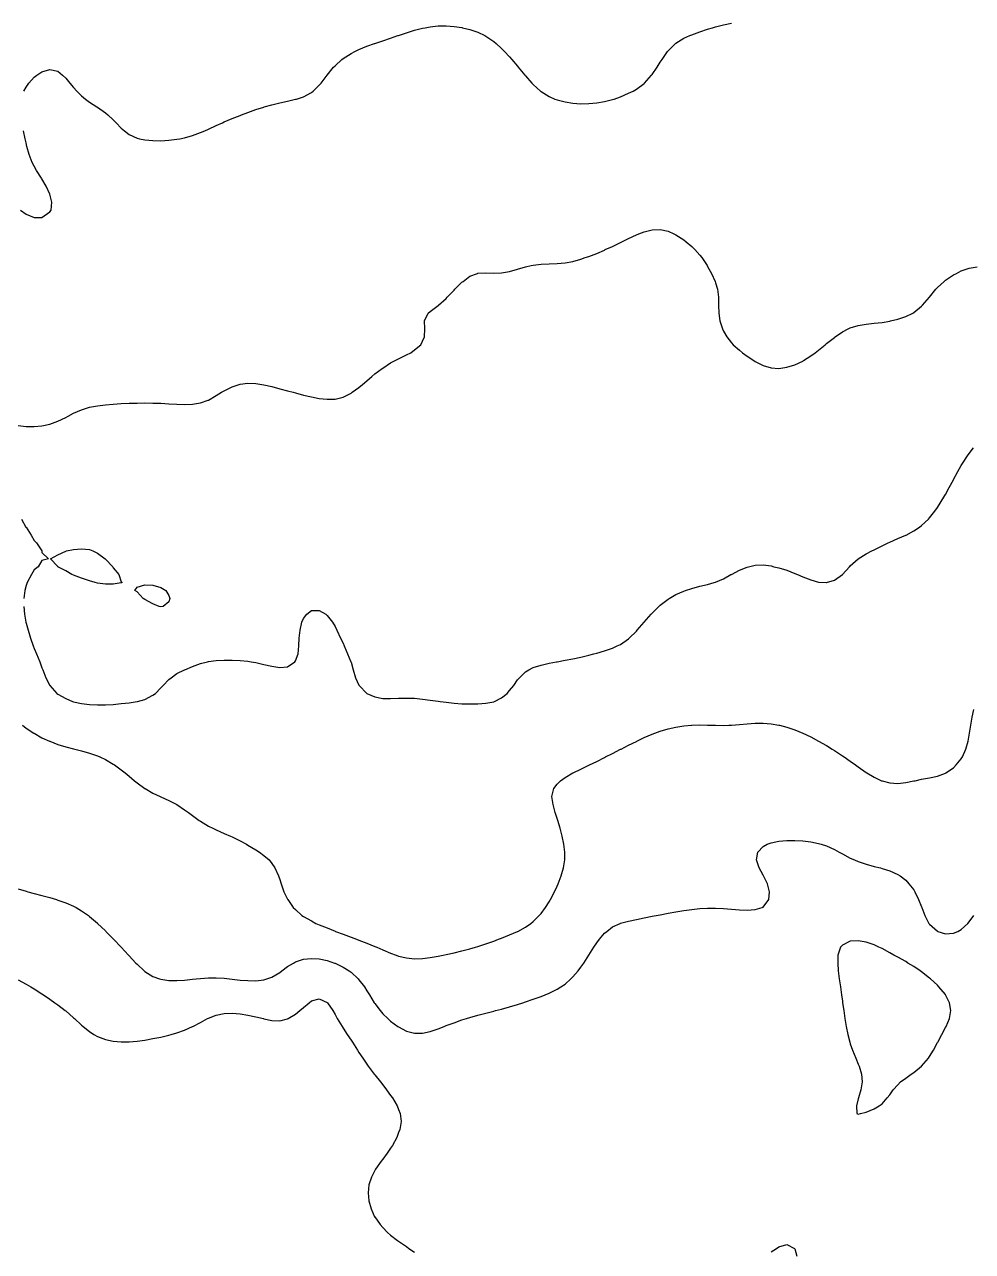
# Model space of a CAD drawing. Header units: inches. Extents: x 2679276 to 2679656, y 1246784 to 1247152.
# Drawn here: x 2679526.7 to 2679586.5, y 1246888.1 to 1246965.4 of the extents above; entities that cross this region are included whole.
import ezdxf

# ---------------------------------------------------------------- set-up
doc = ezdxf.new("R2010")
doc.units = ezdxf.units.IN
doc.header["$MEASUREMENT"] = 0
for name, color, linetype in [('444', 7, 'Continuous'), ('445', 7, 'Continuous'), ('446', 7, 'Continuous'), ('447', 7, 'Continuous'), ('448', 7, 'Continuous'), ('449', 7, 'Continuous')]:
    doc.layers.add(name, color=color, linetype=linetype)

msp = doc.modelspace()

# ---------------------------------------------------------------- linework, layer by layer
at = {"layer": '444', "elevation": 444}
for points in [[(2679526.61, 1246961.25), (2679526.75, 1246961.506), (2679526.933, 1246961.75), (2679527.25, 1246962.13), (2679527.43, 1246962.25), (2679527.75, 1246962.474), (2679528.25, 1246962.611), (2679528.75, 1246962.499), (2679529.052, 1246962.25), (2679529.25, 1246962.066), (2679529.509, 1246961.75), (2679529.75, 1246961.469), (2679529.945, 1246961.25), (2679530.25, 1246960.951), (2679530.493, 1246960.75), (2679530.75, 1246960.559), (2679531.223, 1246960.25), (2679531.25, 1246960.232), (2679531.75, 1246959.877), (2679531.911, 1246959.75), (2679532.25, 1246959.432), (2679532.439, 1246959.25), (2679532.75, 1246958.922), (2679532.952, 1246958.75), (2679533.25, 1246958.521), (2679533.75, 1246958.291), (2679533.911, 1246958.25), (2679534.25, 1246958.174), (2679534.75, 1246958.125), (2679535.25, 1246958.12), (2679535.75, 1246958.147), (2679536.25, 1246958.21), (2679536.447, 1246958.25), (2679536.75, 1246958.309), (2679537.25, 1246958.449), (2679537.75, 1246958.633), (2679538.025, 1246958.75), (2679538.25, 1246958.847), (2679538.75, 1246959.076), (2679539.131, 1246959.25), (2679539.25, 1246959.304), (2679539.75, 1246959.517), (2679540.25, 1246959.719), (2679540.333, 1246959.75), (2679540.75, 1246959.907), (2679541.25, 1246960.082), (2679541.75, 1246960.243), (2679541.773, 1246960.25), (2679542.25, 1246960.387), (2679542.75, 1246960.513), (2679543.25, 1246960.623), (2679543.75, 1246960.735), (2679543.8, 1246960.75), (2679544.25, 1246960.897), (2679544.75, 1246961.162), (2679544.859, 1246961.25), (2679545.25, 1246961.616), (2679545.357, 1246961.75), (2679545.749, 1246962.25), (2679545.75, 1246962.251), (2679546.15, 1246962.75), (2679546.25, 1246962.853), (2679546.674, 1246963.25), (2679546.75, 1246963.307), (2679547.25, 1246963.627), (2679547.48, 1246963.75), (2679547.75, 1246963.873), (2679548.25, 1246964.075), (2679548.726, 1246964.25), (2679548.75, 1246964.258), (2679549.25, 1246964.428), (2679549.75, 1246964.598), (2679550.204, 1246964.75), (2679550.25, 1246964.765), (2679550.75, 1246964.931), (2679551.25, 1246965.085), (2679551.75, 1246965.216), (2679551.926, 1246965.25), (2679552.25, 1246965.312), (2679552.75, 1246965.364), (2679553.25, 1246965.368), (2679553.75, 1246965.331), (2679554.25, 1246965.258), (2679554.286, 1246965.25), (2679554.75, 1246965.145), (2679555.25, 1246964.974), (2679555.699, 1246964.75), (2679555.75, 1246964.722), (2679556.25, 1246964.376), (2679556.407, 1246964.25), (2679556.75, 1246963.937), (2679556.942, 1246963.75), (2679557.25, 1246963.415), (2679557.394, 1246963.25), (2679557.75, 1246962.818), (2679557.804, 1246962.75), (2679558.215, 1246962.25), (2679558.25, 1246962.209), (2679558.666, 1246961.75), (2679558.75, 1246961.661), (2679559.212, 1246961.25), (2679559.25, 1246961.218), (2679559.75, 1246960.911), (2679560.107, 1246960.75), (2679560.25, 1246960.693), (2679560.75, 1246960.565), (2679561.25, 1246960.488), (2679561.75, 1246960.455), (2679562.25, 1246960.463), (2679562.75, 1246960.509), (2679563.25, 1246960.595), (2679563.75, 1246960.721), (2679563.849, 1246960.75), (2679564.25, 1246960.899), (2679564.75, 1246961.11), (2679565.053, 1246961.25), (2679565.25, 1246961.37), (2679565.75, 1246961.732), (2679565.772, 1246961.75), (2679566.215, 1246962.25), (2679566.25, 1246962.299), (2679566.558, 1246962.75), (2679566.75, 1246963.072), (2679566.875, 1246963.25), (2679567.225, 1246963.75), (2679567.25, 1246963.786), (2679567.728, 1246964.25), (2679567.75, 1246964.271), (2679568.25, 1246964.583), (2679568.632, 1246964.75), (2679568.75, 1246964.802), (2679569.25, 1246964.984), (2679569.75, 1246965.156), (2679570.056, 1246965.25), (2679570.25, 1246965.31), (2679570.75, 1246965.439), (2679571.25, 1246965.54)], [(2679526.392, 1246953.75), (2679526.75, 1246953.483), (2679527.25, 1246953.277), (2679527.75, 1246953.286), (2679528.25, 1246953.63), (2679528.333, 1246953.75), (2679528.377, 1246954.25), (2679528.254, 1246954.75), (2679528.25, 1246954.759), (2679528.018, 1246955.25), (2679527.75, 1246955.709), (2679527.724, 1246955.75), (2679527.4, 1246956.25), (2679527.25, 1246956.509), (2679527.124, 1246956.75), (2679526.938, 1246957.25), (2679526.804, 1246957.75), (2679526.75, 1246957.983), (2679526.694, 1246958.25), (2679526.593, 1246958.75)]]:
    msp.add_lwpolyline(points, dxfattribs=at)
at = {"layer": '445', "elevation": 445}
msp.add_lwpolyline([(2679526.25, 1246940.159), (2679526.75, 1246940.09), (2679527.25, 1246940.09), (2679527.75, 1246940.143), (2679528.25, 1246940.25), (2679528.251, 1246940.25), (2679528.75, 1246940.441), (2679529.25, 1246940.671), (2679529.404, 1246940.75), (2679529.75, 1246940.935), (2679530.25, 1246941.15), (2679530.564, 1246941.25), (2679530.75, 1246941.306), (2679531.25, 1246941.408), (2679531.75, 1246941.47), (2679532.25, 1246941.51), (2679532.75, 1246941.538), (2679533.25, 1246941.558), (2679533.75, 1246941.572), (2679534.25, 1246941.578), (2679534.75, 1246941.575), (2679535.25, 1246941.56), (2679535.75, 1246941.533), (2679536.25, 1246941.501), (2679536.75, 1246941.48), (2679537.25, 1246941.495), (2679537.75, 1246941.578), (2679538.23, 1246941.75), (2679538.25, 1246941.758), (2679538.75, 1246942.04), (2679539.072, 1246942.25), (2679539.25, 1246942.354), (2679539.75, 1246942.606), (2679540.199, 1246942.75), (2679540.25, 1246942.764), (2679540.75, 1246942.826), (2679541.25, 1246942.808), (2679541.614, 1246942.75), (2679541.75, 1246942.729), (2679542.25, 1246942.612), (2679542.75, 1246942.478), (2679543.25, 1246942.342), (2679543.599, 1246942.25), (2679543.75, 1246942.208), (2679544.25, 1246942.079), (2679544.75, 1246941.964), (2679545.25, 1246941.87), (2679545.75, 1246941.813), (2679546.25, 1246941.827), (2679546.75, 1246941.947), (2679547.25, 1246942.197), (2679547.322, 1246942.25), (2679547.75, 1246942.563), (2679547.964, 1246942.75), (2679548.25, 1246942.985), (2679548.554, 1246943.25), (2679548.75, 1246943.407), (2679549.205, 1246943.75), (2679549.25, 1246943.782), (2679549.75, 1246944.1), (2679550.043, 1246944.25), (2679550.25, 1246944.369), (2679550.75, 1246944.619), (2679551.032, 1246944.75), (2679551.25, 1246944.923), (2679551.655, 1246945.25), (2679551.75, 1246945.467), (2679551.886, 1246945.75), (2679551.914, 1246946.25), (2679551.886, 1246946.75), (2679552.107, 1246947.25), (2679552.25, 1246947.352), (2679552.75, 1246947.732), (2679552.767, 1246947.75), (2679553.25, 1246948.169), (2679553.32, 1246948.25), (2679553.75, 1246948.699), (2679553.797, 1246948.75), (2679554.25, 1246949.199), (2679554.315, 1246949.25), (2679554.75, 1246949.574), (2679555.221, 1246949.75), (2679555.25, 1246949.761), (2679555.75, 1246949.796), (2679556.25, 1246949.775), (2679556.75, 1246949.783), (2679557.25, 1246949.876), (2679557.75, 1246950.024), (2679558.25, 1246950.169), (2679558.617, 1246950.25), (2679558.75, 1246950.279), (2679559.25, 1246950.34), (2679559.75, 1246950.361), (2679560.25, 1246950.377), (2679560.75, 1246950.417), (2679561.25, 1246950.504), (2679561.75, 1246950.645), (2679562.025, 1246950.75), (2679562.25, 1246950.821), (2679562.75, 1246951.007), (2679563.25, 1246951.227), (2679563.294, 1246951.25), (2679563.75, 1246951.449), (2679564.25, 1246951.7), (2679564.344, 1246951.75), (2679564.75, 1246951.951), (2679565.25, 1246952.186), (2679565.417, 1246952.25), (2679565.75, 1246952.374), (2679566.25, 1246952.49), (2679566.75, 1246952.515), (2679567.25, 1246952.418), (2679567.626, 1246952.25), (2679567.75, 1246952.191), (2679568.25, 1246951.863), (2679568.396, 1246951.75), (2679568.75, 1246951.44), (2679568.951, 1246951.25), (2679569.25, 1246950.9), (2679569.375, 1246950.75), (2679569.71, 1246950.25), (2679569.75, 1246950.177), (2679569.999, 1246949.75), (2679570.227, 1246949.25), (2679570.25, 1246949.166), (2679570.372, 1246948.75), (2679570.427, 1246948.25), (2679570.437, 1246947.75), (2679570.453, 1246947.25), (2679570.526, 1246946.75), (2679570.683, 1246946.25), (2679570.75, 1246946.115), (2679570.954, 1246945.75), (2679571.25, 1246945.375), (2679571.363, 1246945.25), (2679571.75, 1246944.912), (2679571.951, 1246944.75), (2679572.25, 1246944.533), (2679572.667, 1246944.25), (2679572.75, 1246944.195), (2679573.25, 1246943.946), (2679573.75, 1246943.797), (2679574.25, 1246943.758), (2679574.75, 1246943.827), (2679575.25, 1246943.988), (2679575.75, 1246944.221), (2679575.799, 1246944.25), (2679576.25, 1246944.542), (2679576.537, 1246944.75), (2679576.75, 1246944.914), (2679577.164, 1246945.25), (2679577.25, 1246945.32), (2679577.75, 1246945.718), (2679577.793, 1246945.75), (2679578.25, 1246946.059), (2679578.622, 1246946.25), (2679578.75, 1246946.309), (2679579.25, 1246946.466), (2679579.75, 1246946.553), (2679580.25, 1246946.609), (2679580.75, 1246946.664), (2679581.25, 1246946.741), (2679581.292, 1246946.75), (2679581.75, 1246946.868), (2679582.25, 1246947.042), (2679582.69, 1246947.25), (2679582.75, 1246947.287), (2679583.25, 1246947.688), (2679583.314, 1246947.75), (2679583.742, 1246948.25), (2679583.75, 1246948.259), (2679584.154, 1246948.75), (2679584.25, 1246948.857), (2679584.663, 1246949.25), (2679584.75, 1246949.326), (2679585.25, 1246949.658), (2679585.447, 1246949.75), (2679585.75, 1246949.903), (2679586.25, 1246950.081), (2679586.75, 1246950.168)], dxfattribs=at)
at = {"layer": '446', "elevation": 446}
for points in [[(2679526.606, 1246928.75), (2679526.656, 1246928.25), (2679526.739, 1246927.75), (2679526.75, 1246927.699), (2679526.877, 1246927.25), (2679527.031, 1246926.75), (2679527.194, 1246926.25), (2679527.25, 1246926.082), (2679527.405, 1246925.75), (2679527.616, 1246925.25), (2679527.75, 1246924.876), (2679527.805, 1246924.75), (2679528.003, 1246924.25), (2679528.249, 1246923.75), (2679528.25, 1246923.749), (2679528.698, 1246923.25), (2679528.75, 1246923.213), (2679529.25, 1246922.931), (2679529.685, 1246922.75), (2679529.75, 1246922.73), (2679530.25, 1246922.628), (2679530.75, 1246922.565), (2679531.25, 1246922.537), (2679531.75, 1246922.539), (2679532.25, 1246922.565), (2679532.75, 1246922.611), (2679533.25, 1246922.67), (2679533.75, 1246922.744), (2679533.787, 1246922.75), (2679534.25, 1246922.88), (2679534.75, 1246923.139), (2679534.906, 1246923.25), (2679535.25, 1246923.611), (2679535.392, 1246923.75), (2679535.75, 1246924.136), (2679535.897, 1246924.25), (2679536.25, 1246924.504), (2679536.75, 1246924.739), (2679536.772, 1246924.75), (2679537.25, 1246924.955), (2679537.75, 1246925.138), (2679538.191, 1246925.25), (2679538.25, 1246925.262), (2679538.75, 1246925.335), (2679539.25, 1246925.364), (2679539.75, 1246925.361), (2679540.25, 1246925.334), (2679540.75, 1246925.282), (2679540.959, 1246925.25), (2679541.25, 1246925.2), (2679541.75, 1246925.092), (2679542.25, 1246924.976), (2679542.75, 1246924.891), (2679543.25, 1246924.938), (2679543.712, 1246925.25), (2679543.75, 1246925.317), (2679543.906, 1246925.75), (2679543.958, 1246926.25), (2679543.984, 1246926.75), (2679544.039, 1246927.25), (2679544.156, 1246927.75), (2679544.25, 1246927.981), (2679544.453, 1246928.25), (2679544.75, 1246928.482), (2679545.25, 1246928.49), (2679545.655, 1246928.25), (2679545.75, 1246928.182), (2679546.071, 1246927.75), (2679546.25, 1246927.477), (2679546.357, 1246927.25), (2679546.584, 1246926.75), (2679546.75, 1246926.422), (2679546.819, 1246926.25), (2679547.026, 1246925.75), (2679547.245, 1246925.25), (2679547.25, 1246925.236), (2679547.391, 1246924.75), (2679547.536, 1246924.25), (2679547.75, 1246923.781), (2679547.766, 1246923.75), (2679548.247, 1246923.25), (2679548.25, 1246923.248), (2679548.75, 1246923.034), (2679549.25, 1246922.945), (2679549.75, 1246922.936), (2679550.25, 1246922.955), (2679550.75, 1246922.967), (2679551.25, 1246922.949), (2679551.75, 1246922.901), (2679552.25, 1246922.837), (2679552.75, 1246922.767), (2679552.875, 1246922.75), (2679553.25, 1246922.701), (2679553.75, 1246922.648), (2679554.25, 1246922.61), (2679554.75, 1246922.59), (2679555.25, 1246922.595), (2679555.75, 1246922.636), (2679556.25, 1246922.733), (2679556.304, 1246922.75), (2679556.75, 1246922.983), (2679557.106, 1246923.25), (2679557.25, 1246923.432), (2679557.514, 1246923.75), (2679557.75, 1246924.111), (2679557.877, 1246924.25), (2679558.25, 1246924.626), (2679558.464, 1246924.75), (2679558.75, 1246924.888), (2679559.25, 1246925.044), (2679559.75, 1246925.159), (2679560.222, 1246925.25), (2679560.25, 1246925.255), (2679560.75, 1246925.349), (2679561.25, 1246925.446), (2679561.75, 1246925.552), (2679562.25, 1246925.669), (2679562.57, 1246925.75), (2679562.75, 1246925.797), (2679563.25, 1246925.939), (2679563.75, 1246926.108), (2679564.05, 1246926.25), (2679564.25, 1246926.346), (2679564.75, 1246926.696), (2679564.804, 1246926.75), (2679565.25, 1246927.186), (2679565.303, 1246927.25), (2679565.74, 1246927.75), (2679565.75, 1246927.761), (2679566.179, 1246928.25), (2679566.25, 1246928.327), (2679566.678, 1246928.75), (2679566.75, 1246928.818), (2679567.25, 1246929.205), (2679567.327, 1246929.25), (2679567.75, 1246929.495), (2679568.25, 1246929.716), (2679568.353, 1246929.75), (2679568.75, 1246929.885), (2679569.25, 1246930.013), (2679569.75, 1246930.13), (2679570.153, 1246930.25), (2679570.25, 1246930.279), (2679570.75, 1246930.492), (2679571.216, 1246930.75), (2679571.25, 1246930.767), (2679571.75, 1246931.032), (2679572.25, 1246931.23), (2679572.332, 1246931.25), (2679572.75, 1246931.341), (2679573.25, 1246931.36), (2679573.75, 1246931.297), (2679573.934, 1246931.25), (2679574.25, 1246931.179), (2679574.75, 1246931.023), (2679575.25, 1246930.823), (2679575.408, 1246930.75), (2679575.75, 1246930.616), (2679576.25, 1246930.426), (2679576.75, 1246930.28), (2679577.227, 1246930.25), (2679577.25, 1246930.249), (2679577.256, 1246930.25), (2679577.75, 1246930.398), (2679578.247, 1246930.75), (2679578.25, 1246930.753), (2679578.697, 1246931.25), (2679578.75, 1246931.306), (2679579.25, 1246931.746), (2679579.255, 1246931.75), (2679579.75, 1246932.055), (2679580.114, 1246932.25), (2679580.25, 1246932.32), (2679580.75, 1246932.569), (2679581.14, 1246932.75), (2679581.25, 1246932.802), (2679581.75, 1246933.024), (2679582.25, 1246933.239), (2679582.271, 1246933.25), (2679582.75, 1246933.503), (2679583.114, 1246933.75), (2679583.25, 1246933.846), (2679583.677, 1246934.25), (2679583.75, 1246934.326), (2679584.086, 1246934.75), (2679584.25, 1246934.978), (2679584.424, 1246935.25), (2679584.72, 1246935.75), (2679584.75, 1246935.804), (2679584.993, 1246936.25), (2679585.25, 1246936.724), (2679585.264, 1246936.75), (2679585.535, 1246937.25), (2679585.75, 1246937.625), (2679585.822, 1246937.75), (2679586.14, 1246938.25), (2679586.25, 1246938.398), (2679586.526, 1246938.75)], [(2679526.467, 1246934.25), (2679526.744, 1246933.75), (2679526.75, 1246933.737), (2679527.075, 1246933.25), (2679527.25, 1246932.912), (2679527.405, 1246932.75), (2679527.733, 1246932.25), (2679527.75, 1246932.147), (2679528.164, 1246931.75), (2679527.75, 1246931.636), (2679527.515, 1246931.25), (2679527.25, 1246931.061), (2679527.094, 1246930.75), (2679526.825, 1246930.25), (2679526.75, 1246930.074), (2679526.674, 1246929.75), (2679526.608, 1246929.25)], [(2679532.815, 1246930.25), (2679532.75, 1246930.236), (2679532.25, 1246930.153), (2679531.75, 1246930.155), (2679531.25, 1246930.215), (2679531.114, 1246930.25), (2679530.75, 1246930.357), (2679530.25, 1246930.534), (2679529.75, 1246930.709), (2679529.641, 1246930.75), (2679529.25, 1246930.987), (2679528.754, 1246931.25), (2679528.75, 1246931.259), (2679528.299, 1246931.75), (2679528.75, 1246931.999), (2679529.25, 1246932.237), (2679529.294, 1246932.25), (2679529.75, 1246932.333), (2679530.25, 1246932.376), (2679530.75, 1246932.329), (2679530.954, 1246932.25), (2679531.25, 1246932.11), (2679531.734, 1246931.75), (2679531.75, 1246931.733), (2679532.215, 1246931.25), (2679532.25, 1246931.185), (2679532.606, 1246930.75), (2679532.75, 1246930.29), (2679532.815, 1246930.25)], [(2679535.405, 1246928.75), (2679535.25, 1246928.717), (2679535.141, 1246928.75), (2679534.75, 1246928.912), (2679534.25, 1246929.192), (2679534.143, 1246929.25), (2679533.75, 1246929.667), (2679533.604, 1246929.75), (2679533.75, 1246929.961), (2679534.25, 1246930.109), (2679534.75, 1246930.086), (2679535.25, 1246929.943), (2679535.556, 1246929.75), (2679535.75, 1246929.438), (2679535.817, 1246929.25), (2679535.75, 1246929.038), (2679535.405, 1246928.75)]]:
    msp.add_lwpolyline(points, dxfattribs=at)
at = {"layer": '447', "elevation": 447}
msp.add_lwpolyline([(2679526.53, 1246921.25), (2679526.75, 1246921.076), (2679527.248, 1246920.75), (2679527.25, 1246920.749), (2679527.75, 1246920.459), (2679528.22, 1246920.25), (2679528.25, 1246920.236), (2679528.75, 1246920.04), (2679529.25, 1246919.89), (2679529.75, 1246919.769), (2679529.831, 1246919.75), (2679530.25, 1246919.639), (2679530.75, 1246919.494), (2679531.25, 1246919.319), (2679531.41, 1246919.25), (2679531.75, 1246919.083), (2679532.25, 1246918.799), (2679532.326, 1246918.75), (2679532.75, 1246918.44), (2679532.991, 1246918.25), (2679533.25, 1246918.03), (2679533.591, 1246917.75), (2679533.75, 1246917.614), (2679534.25, 1246917.259), (2679534.265, 1246917.25), (2679534.75, 1246916.957), (2679535.208, 1246916.75), (2679535.25, 1246916.729), (2679535.75, 1246916.497), (2679536.25, 1246916.251), (2679536.252, 1246916.25), (2679536.75, 1246915.923), (2679536.989, 1246915.75), (2679537.25, 1246915.55), (2679537.664, 1246915.25), (2679537.75, 1246915.192), (2679538.25, 1246914.894), (2679538.537, 1246914.75), (2679538.75, 1246914.646), (2679539.25, 1246914.423), (2679539.65, 1246914.25), (2679539.75, 1246914.202), (2679540.25, 1246913.959), (2679540.654, 1246913.75), (2679540.75, 1246913.693), (2679541.25, 1246913.393), (2679541.48, 1246913.25), (2679541.75, 1246913.04), (2679542.078, 1246912.75), (2679542.25, 1246912.532), (2679542.437, 1246912.25), (2679542.665, 1246911.75), (2679542.75, 1246911.523), (2679542.841, 1246911.25), (2679543.021, 1246910.75), (2679543.25, 1246910.277), (2679543.262, 1246910.25), (2679543.605, 1246909.75), (2679543.75, 1246909.62), (2679544.148, 1246909.25), (2679544.25, 1246909.192), (2679544.75, 1246908.909), (2679545.036, 1246908.75), (2679545.25, 1246908.667), (2679545.75, 1246908.469), (2679546.25, 1246908.257), (2679546.268, 1246908.25), (2679546.75, 1246908.076), (2679547.25, 1246907.887), (2679547.605, 1246907.75), (2679547.75, 1246907.697), (2679548.25, 1246907.51), (2679548.75, 1246907.301), (2679548.872, 1246907.25), (2679549.25, 1246907.081), (2679549.75, 1246906.867), (2679550.089, 1246906.75), (2679550.25, 1246906.69), (2679550.75, 1246906.572), (2679551.25, 1246906.526), (2679551.75, 1246906.542), (2679552.25, 1246906.602), (2679552.75, 1246906.689), (2679553.062, 1246906.75), (2679553.25, 1246906.787), (2679553.75, 1246906.894), (2679554.25, 1246907.013), (2679554.75, 1246907.147), (2679555.095, 1246907.25), (2679555.25, 1246907.298), (2679555.75, 1246907.463), (2679556.25, 1246907.638), (2679556.555, 1246907.75), (2679556.75, 1246907.823), (2679557.25, 1246908.019), (2679557.75, 1246908.238), (2679557.773, 1246908.25), (2679558.25, 1246908.51), (2679558.59, 1246908.75), (2679558.75, 1246908.871), (2679559.129, 1246909.25), (2679559.25, 1246909.382), (2679559.516, 1246909.75), (2679559.75, 1246910.11), (2679559.828, 1246910.25), (2679560.085, 1246910.75), (2679560.25, 1246911.104), (2679560.314, 1246911.25), (2679560.507, 1246911.75), (2679560.651, 1246912.25), (2679560.733, 1246912.75), (2679560.741, 1246913.25), (2679560.681, 1246913.75), (2679560.576, 1246914.25), (2679560.443, 1246914.75), (2679560.289, 1246915.25), (2679560.25, 1246915.377), (2679560.133, 1246915.75), (2679559.995, 1246916.25), (2679559.926, 1246916.75), (2679560.04, 1246917.25), (2679560.25, 1246917.523), (2679560.465, 1246917.75), (2679560.75, 1246917.949), (2679561.25, 1246918.247), (2679561.255, 1246918.25), (2679561.75, 1246918.485), (2679562.25, 1246918.727), (2679562.294, 1246918.75), (2679562.75, 1246918.961), (2679563.25, 1246919.216), (2679563.312, 1246919.25), (2679563.75, 1246919.469), (2679564.25, 1246919.732), (2679564.283, 1246919.75), (2679564.75, 1246919.985), (2679565.25, 1246920.234), (2679565.283, 1246920.25), (2679565.75, 1246920.47), (2679566.25, 1246920.686), (2679566.417, 1246920.75), (2679566.75, 1246920.876), (2679567.25, 1246921.026), (2679567.75, 1246921.135), (2679568.25, 1246921.209), (2679568.729, 1246921.25), (2679568.75, 1246921.252), (2679569.25, 1246921.266), (2679569.75, 1246921.259), (2679570.053, 1246921.25), (2679570.25, 1246921.245), (2679570.75, 1246921.239), (2679571.087, 1246921.25), (2679571.25, 1246921.256), (2679571.75, 1246921.297), (2679572.25, 1246921.346), (2679572.75, 1246921.382), (2679573.25, 1246921.386), (2679573.75, 1246921.344), (2679574.25, 1246921.257), (2679574.277, 1246921.25), (2679574.75, 1246921.131), (2679575.25, 1246920.963), (2679575.746, 1246920.75), (2679575.75, 1246920.748), (2679576.25, 1246920.515), (2679576.74, 1246920.25), (2679576.75, 1246920.245), (2679577.25, 1246919.965), (2679577.599, 1246919.75), (2679577.75, 1246919.657), (2679578.25, 1246919.33), (2679578.37, 1246919.25), (2679578.75, 1246918.983), (2679579.076, 1246918.75), (2679579.25, 1246918.622), (2679579.75, 1246918.27), (2679579.782, 1246918.25), (2679580.25, 1246917.975), (2679580.72, 1246917.75), (2679580.75, 1246917.736), (2679581.25, 1246917.611), (2679581.75, 1246917.581), (2679582.25, 1246917.632), (2679582.75, 1246917.733), (2679582.84, 1246917.75), (2679583.25, 1246917.851), (2679583.75, 1246917.94), (2679584.25, 1246918.047), (2679584.75, 1246918.231), (2679584.779, 1246918.25), (2679585.25, 1246918.571), (2679585.429, 1246918.75), (2679585.75, 1246919.132), (2679585.825, 1246919.25), (2679586.047, 1246919.75), (2679586.182, 1246920.25), (2679586.25, 1246920.63), (2679586.27, 1246920.75), (2679586.349, 1246921.25), (2679586.443, 1246921.75), (2679586.551, 1246922.25)], dxfattribs=at)
at = {"layer": '448', "elevation": 448}
for points in [[(2679526.25, 1246910.935), (2679526.75, 1246910.779), (2679526.851, 1246910.75), (2679527.25, 1246910.64), (2679527.75, 1246910.509), (2679528.25, 1246910.375), (2679528.667, 1246910.25), (2679528.75, 1246910.226), (2679529.25, 1246910.052), (2679529.75, 1246909.832), (2679529.902, 1246909.75), (2679530.25, 1246909.552), (2679530.679, 1246909.25), (2679530.75, 1246909.196), (2679531.25, 1246908.763), (2679531.264, 1246908.75), (2679531.75, 1246908.28), (2679531.779, 1246908.25), (2679532.25, 1246907.775), (2679532.274, 1246907.75), (2679532.75, 1246907.255), (2679532.754, 1246907.25), (2679533.215, 1246906.75), (2679533.25, 1246906.712), (2679533.673, 1246906.25), (2679533.75, 1246906.171), (2679534.205, 1246905.75), (2679534.25, 1246905.714), (2679534.75, 1246905.405), (2679535.166, 1246905.25), (2679535.25, 1246905.225), (2679535.75, 1246905.157), (2679536.25, 1246905.15), (2679536.75, 1246905.18), (2679537.25, 1246905.227), (2679537.48, 1246905.25), (2679537.75, 1246905.279), (2679538.25, 1246905.317), (2679538.75, 1246905.325), (2679539.25, 1246905.293), (2679539.588, 1246905.25), (2679539.75, 1246905.234), (2679540.25, 1246905.178), (2679540.75, 1246905.139), (2679541.25, 1246905.137), (2679541.75, 1246905.197), (2679541.936, 1246905.25), (2679542.25, 1246905.364), (2679542.75, 1246905.656), (2679542.875, 1246905.75), (2679543.25, 1246906.022), (2679543.618, 1246906.25), (2679543.75, 1246906.317), (2679544.25, 1246906.485), (2679544.75, 1246906.546), (2679545.25, 1246906.515), (2679545.75, 1246906.405), (2679546.2, 1246906.25), (2679546.25, 1246906.232), (2679546.75, 1246905.99), (2679547.138, 1246905.75), (2679547.25, 1246905.666), (2679547.708, 1246905.25), (2679547.75, 1246905.199), (2679548.095, 1246904.75), (2679548.25, 1246904.492), (2679548.409, 1246904.25), (2679548.713, 1246903.75), (2679548.75, 1246903.69), (2679549.091, 1246903.25), (2679549.25, 1246903.054), (2679549.573, 1246902.75), (2679549.75, 1246902.582), (2679550.206, 1246902.25), (2679550.25, 1246902.217), (2679550.75, 1246901.955), (2679551.25, 1246901.821), (2679551.75, 1246901.824), (2679552.25, 1246901.934), (2679552.75, 1246902.107), (2679553.119, 1246902.25), (2679553.25, 1246902.3), (2679553.75, 1246902.485), (2679554.25, 1246902.66), (2679554.526, 1246902.75), (2679554.75, 1246902.819), (2679555.25, 1246902.961), (2679555.75, 1246903.092), (2679556.25, 1246903.22), (2679556.366, 1246903.25), (2679556.75, 1246903.35), (2679557.25, 1246903.49), (2679557.75, 1246903.641), (2679558.093, 1246903.75), (2679558.25, 1246903.8), (2679558.75, 1246903.97), (2679559.25, 1246904.15), (2679559.502, 1246904.25), (2679559.75, 1246904.353), (2679560.25, 1246904.599), (2679560.496, 1246904.75), (2679560.75, 1246904.923), (2679561.126, 1246905.25), (2679561.25, 1246905.374), (2679561.57, 1246905.75), (2679561.75, 1246905.994), (2679561.932, 1246906.25), (2679562.249, 1246906.75), (2679562.25, 1246906.752), (2679562.577, 1246907.25), (2679562.75, 1246907.529), (2679562.933, 1246907.75), (2679563.25, 1246908.138), (2679563.392, 1246908.25), (2679563.75, 1246908.531), (2679564.221, 1246908.75), (2679564.25, 1246908.764), (2679564.75, 1246908.9), (2679565.25, 1246909.003), (2679565.75, 1246909.104), (2679566.25, 1246909.203), (2679566.496, 1246909.25), (2679566.75, 1246909.299), (2679567.25, 1246909.393), (2679567.75, 1246909.483), (2679568.25, 1246909.565), (2679568.75, 1246909.633), (2679569.25, 1246909.68), (2679569.75, 1246909.704), (2679570.25, 1246909.706), (2679570.75, 1246909.687), (2679571.25, 1246909.649), (2679571.75, 1246909.608), (2679572.25, 1246909.587), (2679572.75, 1246909.619), (2679573.196, 1246909.75), (2679573.25, 1246909.779), (2679573.612, 1246910.25), (2679573.649, 1246910.75), (2679573.516, 1246911.25), (2679573.275, 1246911.75), (2679573.25, 1246911.797), (2679573.005, 1246912.25), (2679572.837, 1246912.75), (2679572.911, 1246913.25), (2679573.25, 1246913.609), (2679573.504, 1246913.75), (2679573.75, 1246913.836), (2679574.25, 1246913.93), (2679574.75, 1246913.97), (2679575.25, 1246913.978), (2679575.75, 1246913.956), (2679576.25, 1246913.898), (2679576.75, 1246913.796), (2679576.909, 1246913.75), (2679577.25, 1246913.634), (2679577.75, 1246913.407), (2679578.038, 1246913.25), (2679578.25, 1246913.136), (2679578.75, 1246912.867), (2679579.005, 1246912.75), (2679579.25, 1246912.651), (2679579.75, 1246912.485), (2679580.25, 1246912.35), (2679580.653, 1246912.25), (2679580.75, 1246912.223), (2679581.25, 1246912.061), (2679581.75, 1246911.844), (2679581.89, 1246911.75), (2679582.25, 1246911.475), (2679582.448, 1246911.25), (2679582.75, 1246910.875), (2679582.819, 1246910.75), (2679583.055, 1246910.25), (2679583.25, 1246909.792), (2679583.264, 1246909.75), (2679583.443, 1246909.25), (2679583.713, 1246908.75), (2679583.75, 1246908.702), (2679584.25, 1246908.255), (2679584.264, 1246908.25), (2679584.75, 1246908.088), (2679585.25, 1246908.126), (2679585.524, 1246908.25), (2679585.75, 1246908.366), (2679586.171, 1246908.75), (2679586.25, 1246908.844), (2679586.548, 1246909.25)], [(2679579.25, 1246896.708), (2679579.4, 1246896.75), (2679579.75, 1246896.835), (2679580.25, 1246897.061), (2679580.574, 1246897.25), (2679580.75, 1246897.377), (2679581.081, 1246897.75), (2679581.25, 1246897.942), (2679581.457, 1246898.25), (2679581.75, 1246898.564), (2679581.92, 1246898.75), (2679582.25, 1246898.996), (2679582.584, 1246899.25), (2679582.75, 1246899.353), (2679583.245, 1246899.75), (2679583.25, 1246899.754), (2679583.678, 1246900.25), (2679583.75, 1246900.35), (2679583.994, 1246900.75), (2679584.25, 1246901.229), (2679584.262, 1246901.25), (2679584.53, 1246901.75), (2679584.75, 1246902.186), (2679584.789, 1246902.25), (2679585.009, 1246902.75), (2679585.093, 1246903.25), (2679585.009, 1246903.75), (2679584.757, 1246904.25), (2679584.75, 1246904.26), (2679584.342, 1246904.75), (2679584.25, 1246904.844), (2679583.799, 1246905.25), (2679583.75, 1246905.294), (2679583.25, 1246905.685), (2679583.152, 1246905.75), (2679582.75, 1246906.033), (2679582.384, 1246906.25), (2679582.25, 1246906.337), (2679581.75, 1246906.622), (2679581.5, 1246906.75), (2679581.25, 1246906.899), (2679580.75, 1246907.161), (2679580.551, 1246907.25), (2679580.25, 1246907.395), (2679579.75, 1246907.564), (2679579.25, 1246907.655), (2679578.75, 1246907.634), (2679578.25, 1246907.386), (2679578.136, 1246907.25), (2679577.973, 1246906.75), (2679577.954, 1246906.25), (2679577.991, 1246905.75), (2679578.053, 1246905.25), (2679578.122, 1246904.75), (2679578.192, 1246904.25), (2679578.25, 1246903.842), (2679578.263, 1246903.75), (2679578.335, 1246903.25), (2679578.409, 1246902.75), (2679578.49, 1246902.25), (2679578.589, 1246901.75), (2679578.72, 1246901.25), (2679578.75, 1246901.163), (2679578.896, 1246900.75), (2679579.102, 1246900.25), (2679579.25, 1246899.869), (2679579.3, 1246899.75), (2679579.452, 1246899.25), (2679579.496, 1246898.75), (2679579.42, 1246898.25), (2679579.266, 1246897.75), (2679579.25, 1246897.69), (2679579.132, 1246897.25), (2679579.163, 1246896.75), (2679579.25, 1246896.708)]]:
    msp.add_lwpolyline(points, dxfattribs=at)
at = {"layer": '449', "elevation": 449}
for points in [[(2679526.25, 1246905.197), (2679526.75, 1246904.922), (2679527.043, 1246904.75), (2679527.25, 1246904.625), (2679527.75, 1246904.312), (2679527.844, 1246904.25), (2679528.25, 1246903.98), (2679528.573, 1246903.75), (2679528.75, 1246903.623), (2679529.222, 1246903.25), (2679529.25, 1246903.227), (2679529.75, 1246902.791), (2679529.794, 1246902.75), (2679530.25, 1246902.339), (2679530.351, 1246902.25), (2679530.75, 1246901.932), (2679531.025, 1246901.75), (2679531.25, 1246901.625), (2679531.75, 1246901.432), (2679532.25, 1246901.323), (2679532.75, 1246901.279), (2679533.25, 1246901.284), (2679533.75, 1246901.325), (2679534.25, 1246901.392), (2679534.75, 1246901.48), (2679535.25, 1246901.583), (2679535.75, 1246901.703), (2679535.911, 1246901.75), (2679536.25, 1246901.842), (2679536.75, 1246902.013), (2679537.25, 1246902.244), (2679537.26, 1246902.25), (2679537.75, 1246902.502), (2679538.201, 1246902.75), (2679538.25, 1246902.772), (2679538.75, 1246902.958), (2679539.25, 1246903.063), (2679539.75, 1246903.084), (2679540.25, 1246903.044), (2679540.75, 1246902.962), (2679541.25, 1246902.855), (2679541.72, 1246902.75), (2679541.75, 1246902.741), (2679542.25, 1246902.634), (2679542.75, 1246902.608), (2679543.25, 1246902.732), (2679543.283, 1246902.75), (2679543.75, 1246903.019), (2679544.025, 1246903.25), (2679544.25, 1246903.452), (2679544.61, 1246903.75), (2679544.75, 1246903.861), (2679545.25, 1246903.995), (2679545.75, 1246903.761), (2679545.76, 1246903.75), (2679546.094, 1246903.25), (2679546.25, 1246903.008), (2679546.378, 1246902.75), (2679546.681, 1246902.25), (2679546.75, 1246902.151), (2679547.002, 1246901.75), (2679547.25, 1246901.393), (2679547.343, 1246901.25), (2679547.666, 1246900.75), (2679547.75, 1246900.617), (2679547.985, 1246900.25), (2679548.25, 1246899.866), (2679548.335, 1246899.75), (2679548.717, 1246899.25), (2679548.75, 1246899.208), (2679549.11, 1246898.75), (2679549.25, 1246898.569), (2679549.497, 1246898.25), (2679549.75, 1246897.893), (2679549.859, 1246897.75), (2679550.163, 1246897.25), (2679550.25, 1246897.013), (2679550.359, 1246896.75), (2679550.406, 1246896.25), (2679550.32, 1246895.75), (2679550.25, 1246895.562), (2679550.133, 1246895.25), (2679549.866, 1246894.75), (2679549.75, 1246894.574), (2679549.528, 1246894.25), (2679549.25, 1246893.884), (2679549.148, 1246893.75), (2679548.794, 1246893.25), (2679548.75, 1246893.173), (2679548.535, 1246892.75), (2679548.38, 1246892.25), (2679548.326, 1246891.75), (2679548.373, 1246891.25), (2679548.516, 1246890.75), (2679548.74, 1246890.25), (2679548.75, 1246890.235), (2679549.08, 1246889.75), (2679549.25, 1246889.56), (2679549.551, 1246889.25), (2679549.75, 1246889.091), (2679550.185, 1246888.75), (2679550.25, 1246888.706), (2679550.75, 1246888.362), (2679550.906, 1246888.25), (2679551.25, 1246888.01)], [(2679573.75, 1246888.026), (2679574.092, 1246888.25), (2679574.25, 1246888.346), (2679574.75, 1246888.491), (2679575.223, 1246888.25), (2679575.25, 1246888.215), (2679575.378, 1246887.75)]]:
    msp.add_lwpolyline(points, dxfattribs=at)

doc.saveas('drawing.dxf')
